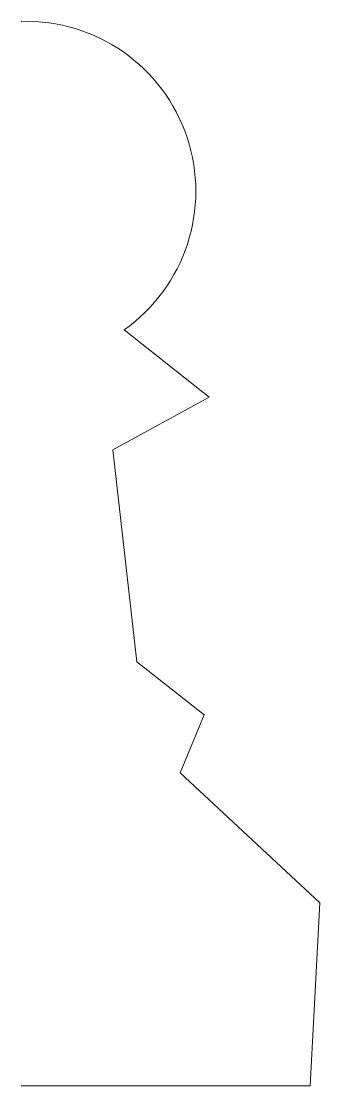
# Model space of a CAD drawing. Header units: millimetres. Extents: x 0 to 12.9, y 0 to 46.
import ezdxf

# ---------------------------------------------------------------- set-up
doc = ezdxf.new("R2010")
doc.units = ezdxf.units.MM
doc.layers.add('wire', color=7, linetype='CONTINUOUS', lineweight=0)

msp = doc.modelspace()

# ---------------------------------------------------------------- linework, layer by layer
at = {"layer": 'wire'}
for p, q in [((8.118, 29.765), (4.445, 32.665)), ((3.955, 27.475), (8.118, 29.765)), ((3.955, 27.475), (4.995, 18.317)), ((4.995, 18.317), (7.91, 16.027)), ((7.91, 16.027), (6.869, 13.529)), ((6.869, 13.529), (12.905, 7.91)), ((12.905, 7.91), (12.489, 0)), ((12.489, 0), (0, 0))]:
    msp.add_line(p, q, dxfattribs=at)
msp.add_arc((0.204, 38.66), 7.343, 305.2747, 91.5904, dxfattribs=at)

doc.saveas('drawing.dxf')
